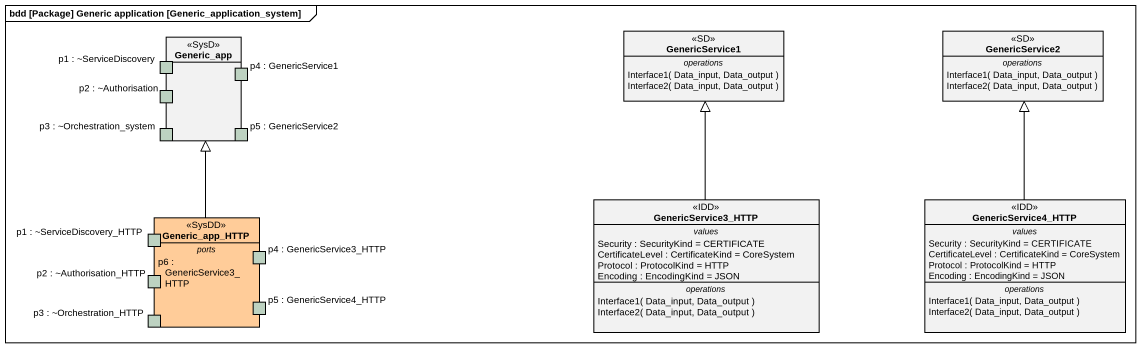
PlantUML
@startuml
mainframe bdd [Package] Generic application [Generic_application_system]
allowmixing
hide circle
hide empty members
rectangle Generic_app <<SysD>> {
  port "p1 : ~ServiceDiscovery" as p1_ServiceDiscovery #BDD2C1
  port "p4 : GenericService1" as p4_GenericService1 #BDD2C1
  port "p2 : ~Authorisation" as p2_Authorisation #BDD2C1
  port "p3 : ~Orchestration_system" as p3_Orchestration_system #BDD2C1
  port "p5 : GenericService2" as p5_GenericService2 #BDD2C1
}
class GenericService1 <<SD>> {
  -- operations --
  Interface1( Data_input, Data_output )
  Interface2( Data_input, Data_output )
}
class GenericService2 <<SD>> {
  -- operations --
  Interface1( Data_input, Data_output )
  Interface2( Data_input, Data_output )
}
class Generic_app_HTTP <<SysDD>> #FFCC99 {
  -- ports --
  p6 : GenericService3_HTTP
  -- ports --
  p4 : GenericService3_HTTP
  p5 : GenericService4_HTTP
  p1 : ~ServiceDiscovery_HTTP
  p2 : ~Authorisation_HTTP
  p3 : ~Orchestration_HTTP
}
class GenericService3_HTTP <<IDD>> {
  -- values --
  Security : SecurityKind = CERTIFICATE
  CertificateLevel : CertificateKind = CoreSystem
  Protocol : ProtocolKind = HTTP
  Encoding : EncodingKind = JSON
  -- operations --
  Interface1( Data_input, Data_output )
  Interface2( Data_input, Data_output )
}
class GenericService4_HTTP <<IDD>> {
  -- values --
  Security : SecurityKind = CERTIFICATE
  CertificateLevel : CertificateKind = CoreSystem
  Protocol : ProtocolKind = HTTP
  Encoding : EncodingKind = JSON
  -- operations --
  Interface1( Data_input, Data_output )
  Interface2( Data_input, Data_output )
}
Generic_app_HTTP -up-|> Generic_app
GenericService3_HTTP -up-|> GenericService1
GenericService4_HTTP -up-|> GenericService2
@enduml
